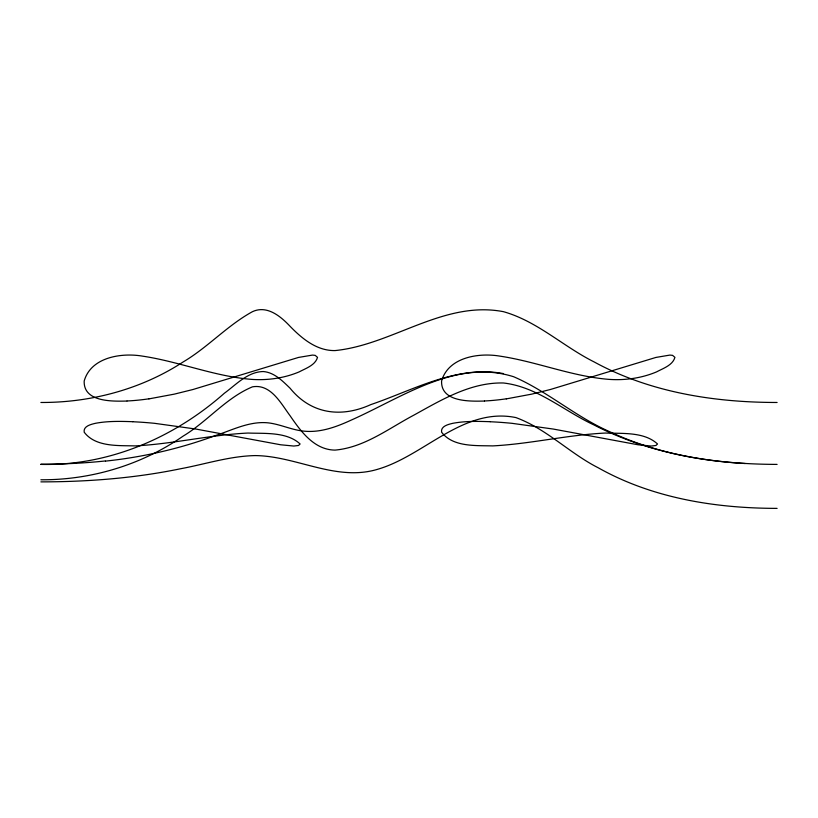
<?xml version="1.0" encoding="UTF-8"?>
<svg xmlns="http://www.w3.org/2000/svg" width="818" height="818" viewBox="0 0 818 818"><rect width="100%" height="100%" fill="white"/><g stroke="black" fill="none" stroke-linecap="round" stroke-linejoin="round"><path stroke-width="1.23" d="M148.917 398.887L174.326 394.133L192.895 389.532L298.509 357.435L312.496 355.084L315.175 355.36L317.517 357.354C315.298 365.288 305.758 368.345 299.163 371.893C284.286 378.131 267.936 380.472 251.872 379.399C214.51 376.474 179.459 361.648 142.547 356.137C121.412 352.527 90.931 357.118 84.182 381.024C83.364 402.129 112.209 401.403 126.943 401.045M506.322 398.887L531.731 394.133L550.289 389.532L655.913 357.435L669.901 355.084L672.57 355.36L674.922 357.354C672.703 365.288 663.163 368.345 656.568 371.893C641.69 378.131 625.33 380.472 609.277 379.399C571.915 376.474 536.853 361.648 499.951 356.137C478.816 352.527 448.336 357.118 441.587 381.024C440.769 402.129 469.614 401.403 484.348 401.045M105.461 461.117C143.017 457.18 180.052 448.632 215.482 435.575C232.547 429.971 249.664 420.933 268.151 422.855C280.4 424.245 291.668 429.992 303.959 431.147C320.666 432.875 336.852 426.73 351.75 419.859C402.149 397.456 456.147 358.529 513.694 376.75C547.631 391.423 575.657 416.802 609.594 431.648C661.701 456.26 719.942 464.266 777.1 464.399M40.9 479.777C91.381 480.074 141.667 464.859 183.181 436.086C207.486 421.454 226.075 397.783 252.486 386.832C270.819 383.673 280.85 403.356 290.042 415.687C300.748 431.25 314.112 449.859 335.012 450.104C364.286 447.518 388.54 428.55 413.744 415.207C441.454 399.9 470.657 382.18 503.418 382.988C537.436 386.802 564.001 411.096 594.154 425.033C640.801 449.154 693.02 460.565 745.208 463.52M40.9 402.476C90.91 402.681 141.146 389.337 183.181 361.934C207.864 347.374 227.363 325.39 252.486 311.668C266.965 304.889 280.646 316.3 290.042 326.27C302.026 338.632 316.791 350.902 335.012 350.585C392.589 344.838 443.52 300.206 503.418 311.668C537.201 321.157 563.203 346.505 594.154 361.934C649.87 392.405 714.247 402.466 777.1 402.476M40.9 464.399C108.743 465.984 174.06 437.773 224.347 393.254C236.187 384.613 247.609 371.812 263.294 371.536C274.357 372.446 282.476 380.943 290.042 388.182C311.024 414.102 341.045 418.1 370.82 404.603C413.509 390.074 456.812 364.879 503.418 373.591M40.9 481.874C87.792 481.863 134.806 478.223 180.778 468.714C205.522 464.103 229.868 456.076 255.226 455.585C296.545 455.984 336.157 481.904 377.783 469.246C424.706 455.544 463.417 406.873 515.892 417.579C546.424 428.734 569.543 453.274 598.347 467.845C652.539 498.305 715.617 508.326 777.1 508.377M490.115 421.699C477.681 421.26 465.094 420.984 452.814 423.315C448.407 424.368 440.534 426.127 441.587 432.18C452.896 447.211 475.779 445.421 492.692 445.902C530.514 443.949 567.59 434.859 605.422 433.049C622.447 433.673 644.328 431.71 657.519 443.99L655.934 445.483L651.2 446.045L638.101 444.787L553.316 429.061L511.925 423.315A53.998 6.472 5.9 0 0 490.248 421.751M132.71 421.699C120.277 421.26 107.69 420.984 95.409 423.315C91.002 424.368 83.139 426.127 84.182 432.18C95.491 447.211 118.385 445.421 135.287 445.902C173.119 443.949 210.185 434.859 248.018 433.049C265.052 433.673 286.924 431.71 300.114 443.99L298.539 445.483L293.795 446.045L280.697 444.787L195.921 429.061L154.52 423.315A53.998 6.472 5.9 0 0 132.843 421.751M148.978 398.806A66.207 15 -11.6 0 1 127.076 400.973M506.383 398.806A66.207 15 -11.6 0 1 484.471 400.973M105.195 460.974A156.739 37.383 0 0 1 40.9 464.215"/></g></svg>
